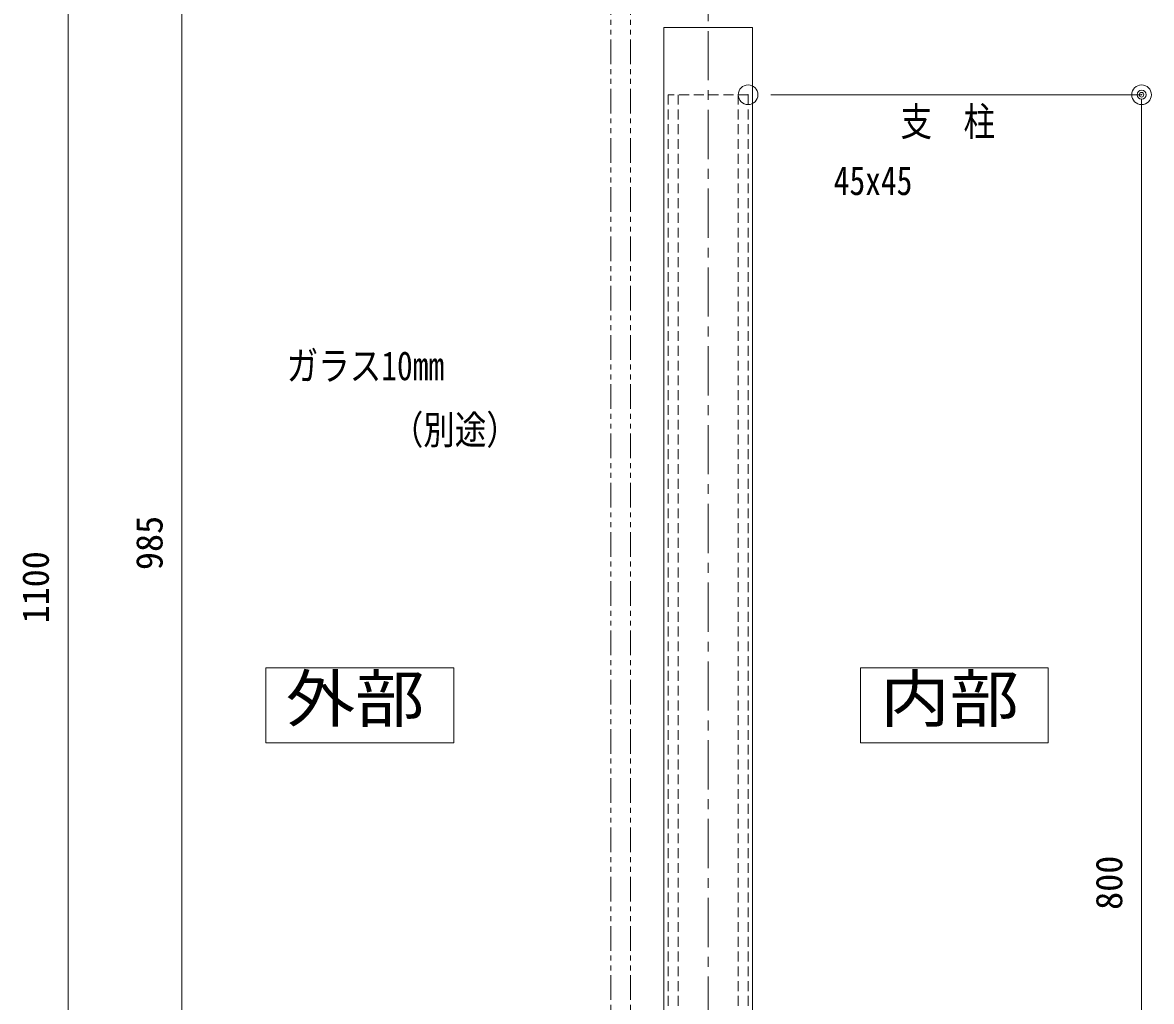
# Model space of a CAD drawing. Units: millimetres, scale not verified. Extents: x -3564 to 3564, y -1188 to 1188.
# Drawn here: x 1617 to 2189, y -125 to 372 of the extents above; entities that cross this region are included whole.
import ezdxf
from ezdxf.enums import TextEntityAlignment as Align

# ---------------------------------------------------------------- set-up
doc = ezdxf.new("R2010")
doc.units = ezdxf.units.MM
doc.header["$LTSCALE"] = 20
doc.header["$PDMODE"] = 32
doc.header["$PDSIZE"] = 10
for name, pattern in [('USER1', [2, 1.25, -0.25, 0.25, -0.25]), ('USER2', [1.25, 0.625, -0.125, 0.125, -0.125, 0.125, -0.125]), ('USER3', [0.375, 0.25, -0.125])]:
    doc.linetypes.add(name, pattern=pattern)
for name, color, linetype, lineweight in [('0-0_0', 7, 'Continuous', 18), ('0-1_DEFPOINTS', 7, 'Continuous', 18), ('0-3_MOJI', 7, 'Continuous', 18), ('0-4_アンカー', 4, 'Continuous', 18), ('0-8_3中心線', 2, 'USER1', 18), ('0-A_1手摺寸法', 7, 'Continuous', 18), ('0-C_P4-12', 7, 'Continuous', 18), ('0-D_2a', 1, 'USER2', 18)]:
    doc.layers.add(name, color=color, linetype=linetype, lineweight=lineweight)
doc.styles.add('ＭＳ ゴシック', font='')
doc.styles.get('ＭＳ ゴシック').set_extended_font_data('MS Gothic')

# ---------------------------------------------------------------- blocks, each defined once
blk = doc.blocks.new('D16')
at = {"layer": '0-A_1手摺寸法'}
blk.add_line((7332.6, 1675.53), (7332.6, 584.73), dxfattribs=at)
at = {"layer": '0-A_1手摺寸法', "style": 'ＭＳ ゴシック'}
blk.add_text('1100', height=13.49, rotation=90, dxfattribs=at).set_placement((7326.85, 1111.73), align=Align.BOTTOM_LEFT)
blk = doc.blocks.new('D17')
at = {"layer": '0-A_1手摺寸法'}
blk.add_line((7390.31, 1640.53), (7390.31, 664.73), dxfattribs=at)
at = {"layer": '0-A_1手摺寸法', "style": 'ＭＳ ゴシック'}
blk.add_text('985', height=13.49, rotation=90, dxfattribs=at).set_placement((7384.56, 1138.83), align=Align.BOTTOM_LEFT)
blk = doc.blocks.new('_ORIGIN2')
at = {"layer": '0-0_0'}
blk.add_line((-0.5, 0), (-1, 0), dxfattribs=at)
for radius in [0.5, 0.25]:
    blk.add_circle((0, 0), radius, dxfattribs=at)
blk = doc.blocks.new('D53')
at = {"layer": '0-1_DEFPOINTS'}
for p in [(7677.64, 1380.13), (7877.28, 1380.13), (7677.64, 580.13)]:
    blk.add_point(p, dxfattribs=at)
at = {"layer": '0-A_1手摺寸法'}
for p, q in [((7689.14, 1380.13), (7877.28, 1380.13)), ((7877.28, 584.73), (7877.28, 1375.53)), ((7689.14, 580.13), (7877.28, 580.13))]:
    blk.add_line(p, q, dxfattribs=at)
at = {"layer": '0-A_1手摺寸法', "xscale": 4.6, "yscale": 4.6}
for p, rotation in [((7877.28, 1380.13), 90), ((7877.28, 580.13), 270)]:
    blk.add_blockref('_ORIGIN2', p, dxfattribs=dict(at, rotation=rotation))
at = {"layer": '0-A_1手摺寸法', "style": 'ＭＳ ゴシック'}
blk.add_text('800', height=13.49, rotation=90, dxfattribs=at).set_placement((7871.53, 966.33), align=Align.BOTTOM_LEFT)

msp = doc.modelspace()

# ---------------------------------------------------------------- linework, layer by layer
at = {"layer": '0-0_0'}
for p, q in [((1941.96, 369.75), (1941.96, -459.39)), ((1986.96, 369.75), (1986.96, -459.39))]:
    msp.add_line(p, q, dxfattribs=at)
at = {"layer": '0-1_DEFPOINTS'}
msp.add_line((1941.96, 369.75), (1986.96, 369.75), dxfattribs=at)
at = {"layer": '0-4_アンカー', "linetype": 'USER3'}
for p, q in [((1944.21, 335.61), (1944.21, -464.39)), ((1984.71, 335.61), (1944.21, 335.61)), ((1949.21, 335.61), (1949.21, -464.39)), ((1979.71, 335.61), (1979.71, -464.39)), ((1984.71, 335.61), (1984.71, -464.39))]:
    msp.add_line(p, q, dxfattribs=at)
at = {"layer": '0-8_3中心線'}
msp.add_line((1964.46, 687.96), (1964.46, -731.18), dxfattribs=at)
at = {"layer": '0-C_P4-12'}
for p, q in [((1740.03, 44.64), (1740.03, 6.63)), ((2041.68, 44.64), (2041.68, 6.63))]:
    msp.add_line(p, q, dxfattribs=at)
for points in [[(1740.03, 6.63), (1835.35, 6.63), (1835.35, 44.64), (1740.03, 44.64)], [(2041.68, 6.63), (2137, 6.63), (2137, 44.64), (2041.68, 44.64)]]:
    msp.add_lwpolyline(points, dxfattribs=at)
at = {"layer": '0-D_2a'}
for p, q in [((1914.96, 613.61), (1914.96, -400.89)), ((1924.96, 613.61), (1924.96, -400.89))]:
    msp.add_line(p, q, dxfattribs=at)

# ---------------------------------------------------------------- block references
at = {"layer": '0-A_1手摺寸法'}
for name in ['D16', 'D17', 'D53']:
    msp.add_blockref(name, (-5692.93, -1044.52), dxfattribs=at)

# ---------------------------------------------------------------- texts
at = {"layer": '0-3_MOJI', "style": 'ＭＳ ゴシック', "width": 0.8}
for s, p in [('支\u3000柱', (2062.03, 310.25)), ('45x45', (2028.15, 280.31)), ('ガラス10mm', (1750.57, 186.31)), ('（別途）', (1803.91, 153.82))]:
    msp.add_text(s, height=14.66, dxfattribs=at).set_placement(p, align=Align.BOTTOM_LEFT)
at = {"layer": '0-C_P4-12', "style": 'ＭＳ ゴシック', "width": 1.1}
for s, p in [('外部', (1750.09, 10.26)), ('内部', (2051.74, 10.26))]:
    msp.add_text(s, height=23.46, dxfattribs=at).set_placement(p, align=Align.BOTTOM_LEFT)

doc.saveas('drawing.dxf')
